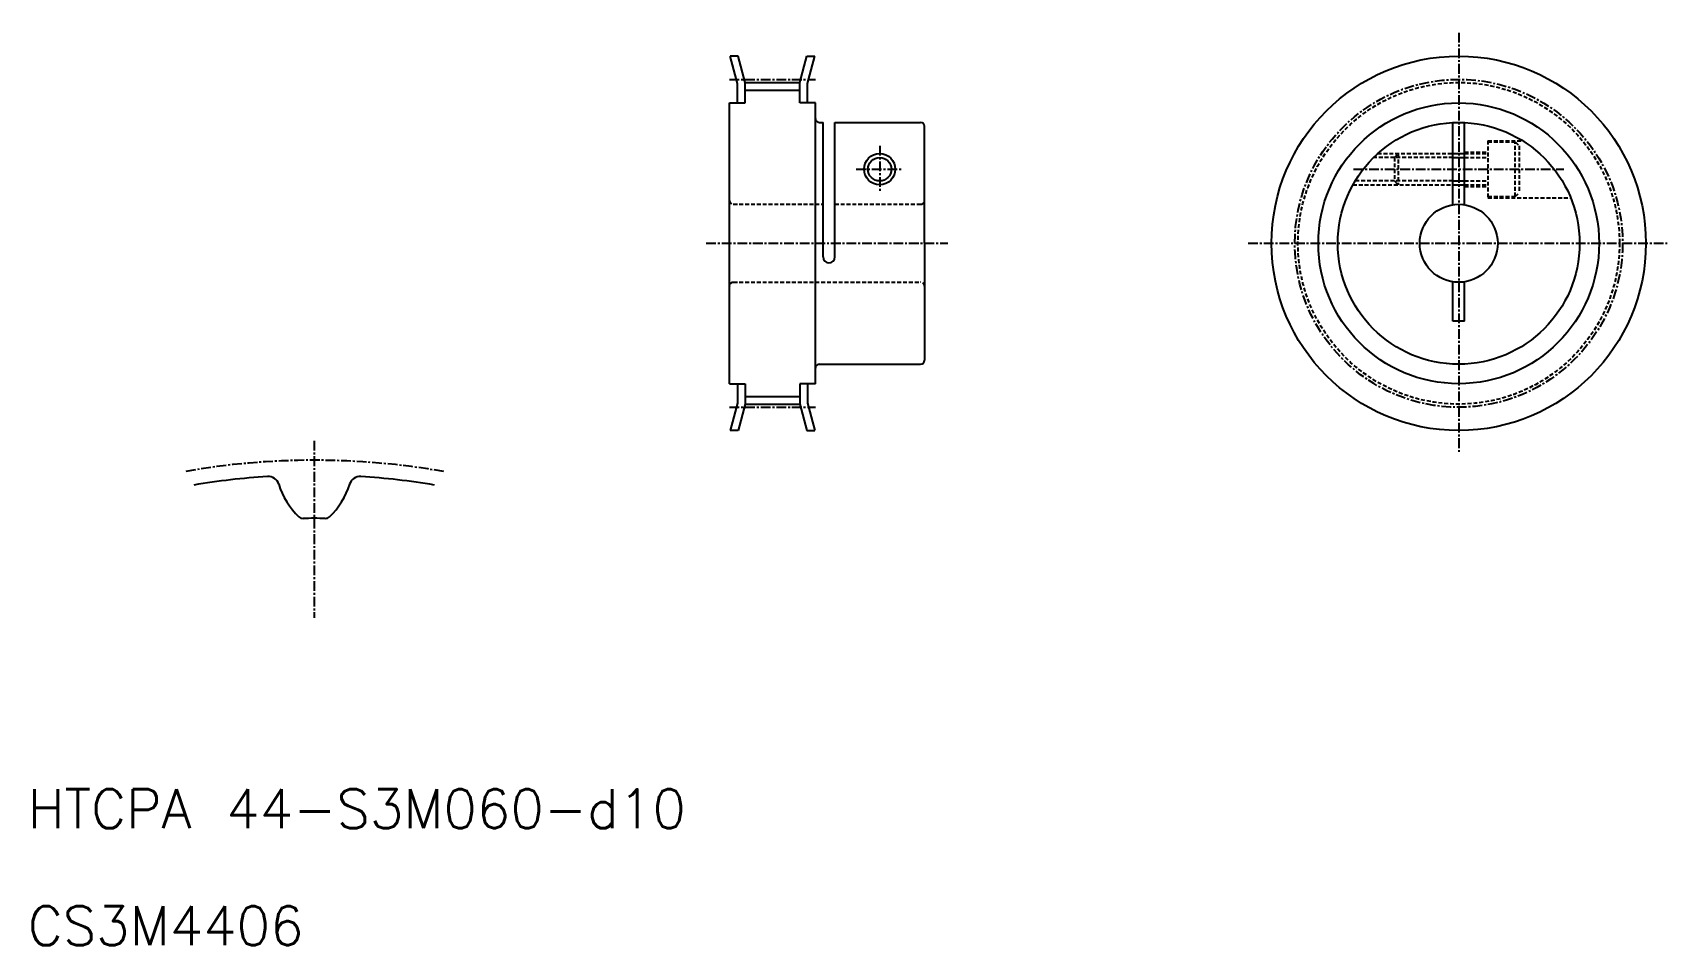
# Model space of a CAD drawing. Extents: x 11 to 220, y 10 to 127.
import ezdxf

# ---------------------------------------------------------------- set-up
doc = ezdxf.new("R2010")
doc.units = 0
doc.linetypes.add('CENTER', pattern=[2, 1.25, -0.25, 0.25, -0.25])
doc.linetypes.add('DASHED', pattern=[0.75, 0.5, -0.25])
doc.layers.get('0').update_dxf_attribs({"linetype": 'CONTINUOUS'})
doc.layers.add('CENTER', color=1, linetype='CENTER')
doc.styles.get("Standard").update_dxf_attribs({"font": 'txt.shx'})

msp = doc.modelspace()

# ---------------------------------------------------------------- linework, layer by layer
at = {"color": 7, "linetype": 'CONTINUOUS'}
for p, q in [((101, 120.49), (100.06, 124)), ((101.1, 124), (100.06, 124)), ((102, 120.62), (101.1, 124)), ((109, 120.62), (109.9, 124)), ((109.9, 124), (110.94, 124)), ((110, 120.49), (110.94, 124)), ((101, 118), (101, 120.49)), ((102, 120.62), (109, 120.62)), ((102, 118), (102, 120.62)), ((102, 119.62), (109, 119.62)), ((109, 118), (109, 120.62)), ((110, 118), (110, 120.49)), ((100, 82), (100, 118)), ((100, 118), (102, 118)), ((111, 118), (109, 118)), ((111, 82), (111, 118)), ((111.5, 115.5), (112, 115.5)), ((112, 98.25), (112, 115.5)), ((113.5, 115.5), (124.5, 115.5)), ((113.5, 100), (113.5, 115.5)), ((192.75, 104.97), (192.75, 115.49)), ((194.25, 104.97), (194.25, 115.49)), ((125, 100), (125, 115)), ((192.75, 111.5), (194.25, 111.5)), ((192.75, 107.5), (194.25, 107.5)), ((113.5, 98.25), (113.5, 100)), ((125, 100), (125, 85)), ((192.75, 90), (192.75, 95.06)), ((194.25, 90), (194.25, 95.06)), ((194.25, 90), (192.75, 90)), ((111.5, 84.5), (124.5, 84.5)), ((100, 82), (102, 82)), ((101, 82), (101, 79.51)), ((102, 82), (102, 79.38)), ((111, 82), (109, 82)), ((109, 82), (109, 79.38)), ((110, 82), (110, 79.51)), ((102, 80.37), (109, 80.37)), ((101, 79.51), (100.06, 76)), ((102, 79.38), (101.1, 76)), ((102, 79.38), (109, 79.38)), ((109, 79.38), (109.9, 76)), ((110, 79.51), (110.94, 76)), ((101.1, 76), (100.06, 76)), ((109.9, 76), (110.94, 76))]:
    msp.add_line(p, q, dxfattribs=at)
at = {"color": 3, "linetype": 'DASHED'}
for p, q in [((183.11, 111.5), (192.75, 111.5)), ((185.25, 111), (185.75, 111.5)), ((185.75, 111.5), (185.75, 107.5)), ((194.25, 111.7), (197.25, 111.7)), ((194.25, 111.5), (197.25, 111.5)), ((197.25, 113.15), (197.25, 105.85)), ((197.25, 113.15), (201.71, 113.15)), ((197.25, 113), (200.75, 113)), ((200.75, 106), (200.75, 113)), ((200.75, 113), (201.25, 112.5)), ((201.25, 112.5), (201.25, 106.5)), ((192.75, 111), (182.58, 111)), ((185.25, 111), (185.25, 108)), ((194.25, 111), (197.25, 111)), ((179.94, 107.5), (192.75, 107.5)), ((192.75, 108), (180.22, 108)), ((185.25, 108), (185.75, 107.5)), ((194.25, 108), (197.25, 108)), ((194.25, 107.5), (197.25, 107.5)), ((194.25, 107.3), (197.25, 107.3)), ((100.5, 105), (112, 105)), ((113.5, 105), (124.5, 105)), ((197.25, 106), (200.75, 106)), ((197.25, 105.85), (207.85, 105.85)), ((200.75, 106), (201.25, 106.5)), ((100.5, 95), (124.5, 95))]:
    msp.add_line(p, q, dxfattribs=at)
at = {"color": 3, "linetype": 'CONTINUOUS'}
for p, q in [((192.75, 111), (194.25, 111)), ((192.75, 108), (194.25, 108))]:
    msp.add_line(p, q, dxfattribs=at)
at = {"color": 7, "linetype": 'CONTINUOUS'}
for centre, radius in [((193.5, 100), 24), ((193.5, 100), 18), ((193.5, 100), 15.5), ((119.25, 109.5), 1.5), ((193.5, 100), 5)]:
    msp.add_circle(centre, radius, dxfattribs=at)
at = {"color": 3, "linetype": 'DASHED'}
msp.add_circle((193.5, 100), 20.62, dxfattribs=at)
at = {"color": 3, "linetype": 'CONTINUOUS'}
msp.add_circle((119.25, 109.5), 2, dxfattribs=at)
at = {"color": 7, "linetype": 'CONTINUOUS'}
for centre, radius, start, end in [((111.5, 116), 0.5, 180, 270), ((124.5, 115), 0.5, 0, 90), ((112.75, 98.25), 0.75, 180, 0), ((111.5, 84), 0.5, 90, 180), ((124.5, 85), 0.5, 270, 0), ((46.73, -23.31), 93.6, 93.6596, 99.4799), ((40.85, 68.7), 1.4, 17.3831, 93.6596), ((52.62, 68.7), 1.4, 86.3404, 162.6169), ((46.73, -23.31), 93.6, 80.5201, 86.3404), ((51.61, 72.07), 9.88, 197.3831, 226.2547), ((41.86, 72.07), 9.88, 313.7453, 342.6169), ((45.3, 65.48), 0.75, 226.2547, 270.9256), ((46.73, -23.31), 88.05, 89.0744, 90.9256), ((48.17, 65.48), 0.75, 269.0744, 313.7453)]:
    msp.add_arc(centre, radius, start, end, dxfattribs=at)
at = {"color": 3, "linetype": 'DASHED'}
for centre, start, end in [((100.5, 105.5), 180, 270), ((124.5, 105.5), 270, 0), ((100.5, 94.5), 90, 180), ((124.5, 94.5), 0, 90)]:
    msp.add_arc(centre, 0.5, start, end, dxfattribs=at)
at = {"layer": 'CENTER', "color": 1, "linetype": 'CENTER'}
for p, q in [((193.5, 127), (193.5, 73)), ((100, 121.01), (111, 121.01)), ((119.25, 112.5), (119.25, 106.5)), ((116.25, 109.5), (122.25, 109.5)), ((180.01, 109.5), (206.99, 109.5)), ((97, 100), (128, 100)), ((166.5, 100), (220.5, 100)), ((100, 78.99), (111, 78.99)), ((46.73, 74.69), (46.73, 51.99))]:
    msp.add_line(p, q, dxfattribs=at)
msp.add_circle((193.5, 100), 21.02, dxfattribs=at)
msp.add_arc((46.73, -23.31), 95.5, 79.9757, 100.0243, dxfattribs=at)

# ---------------------------------------------------------------- texts
at = {"color": 7, "linetype": 'CONTINUOUS'}
for s, p in [('HTCPA 44-S3M060-d10', (10, 25)), ('CS3M4406', (10, 10))]:
    msp.add_text(s, height=5, dxfattribs=at).set_placement(p)

doc.saveas('drawing.dxf')
